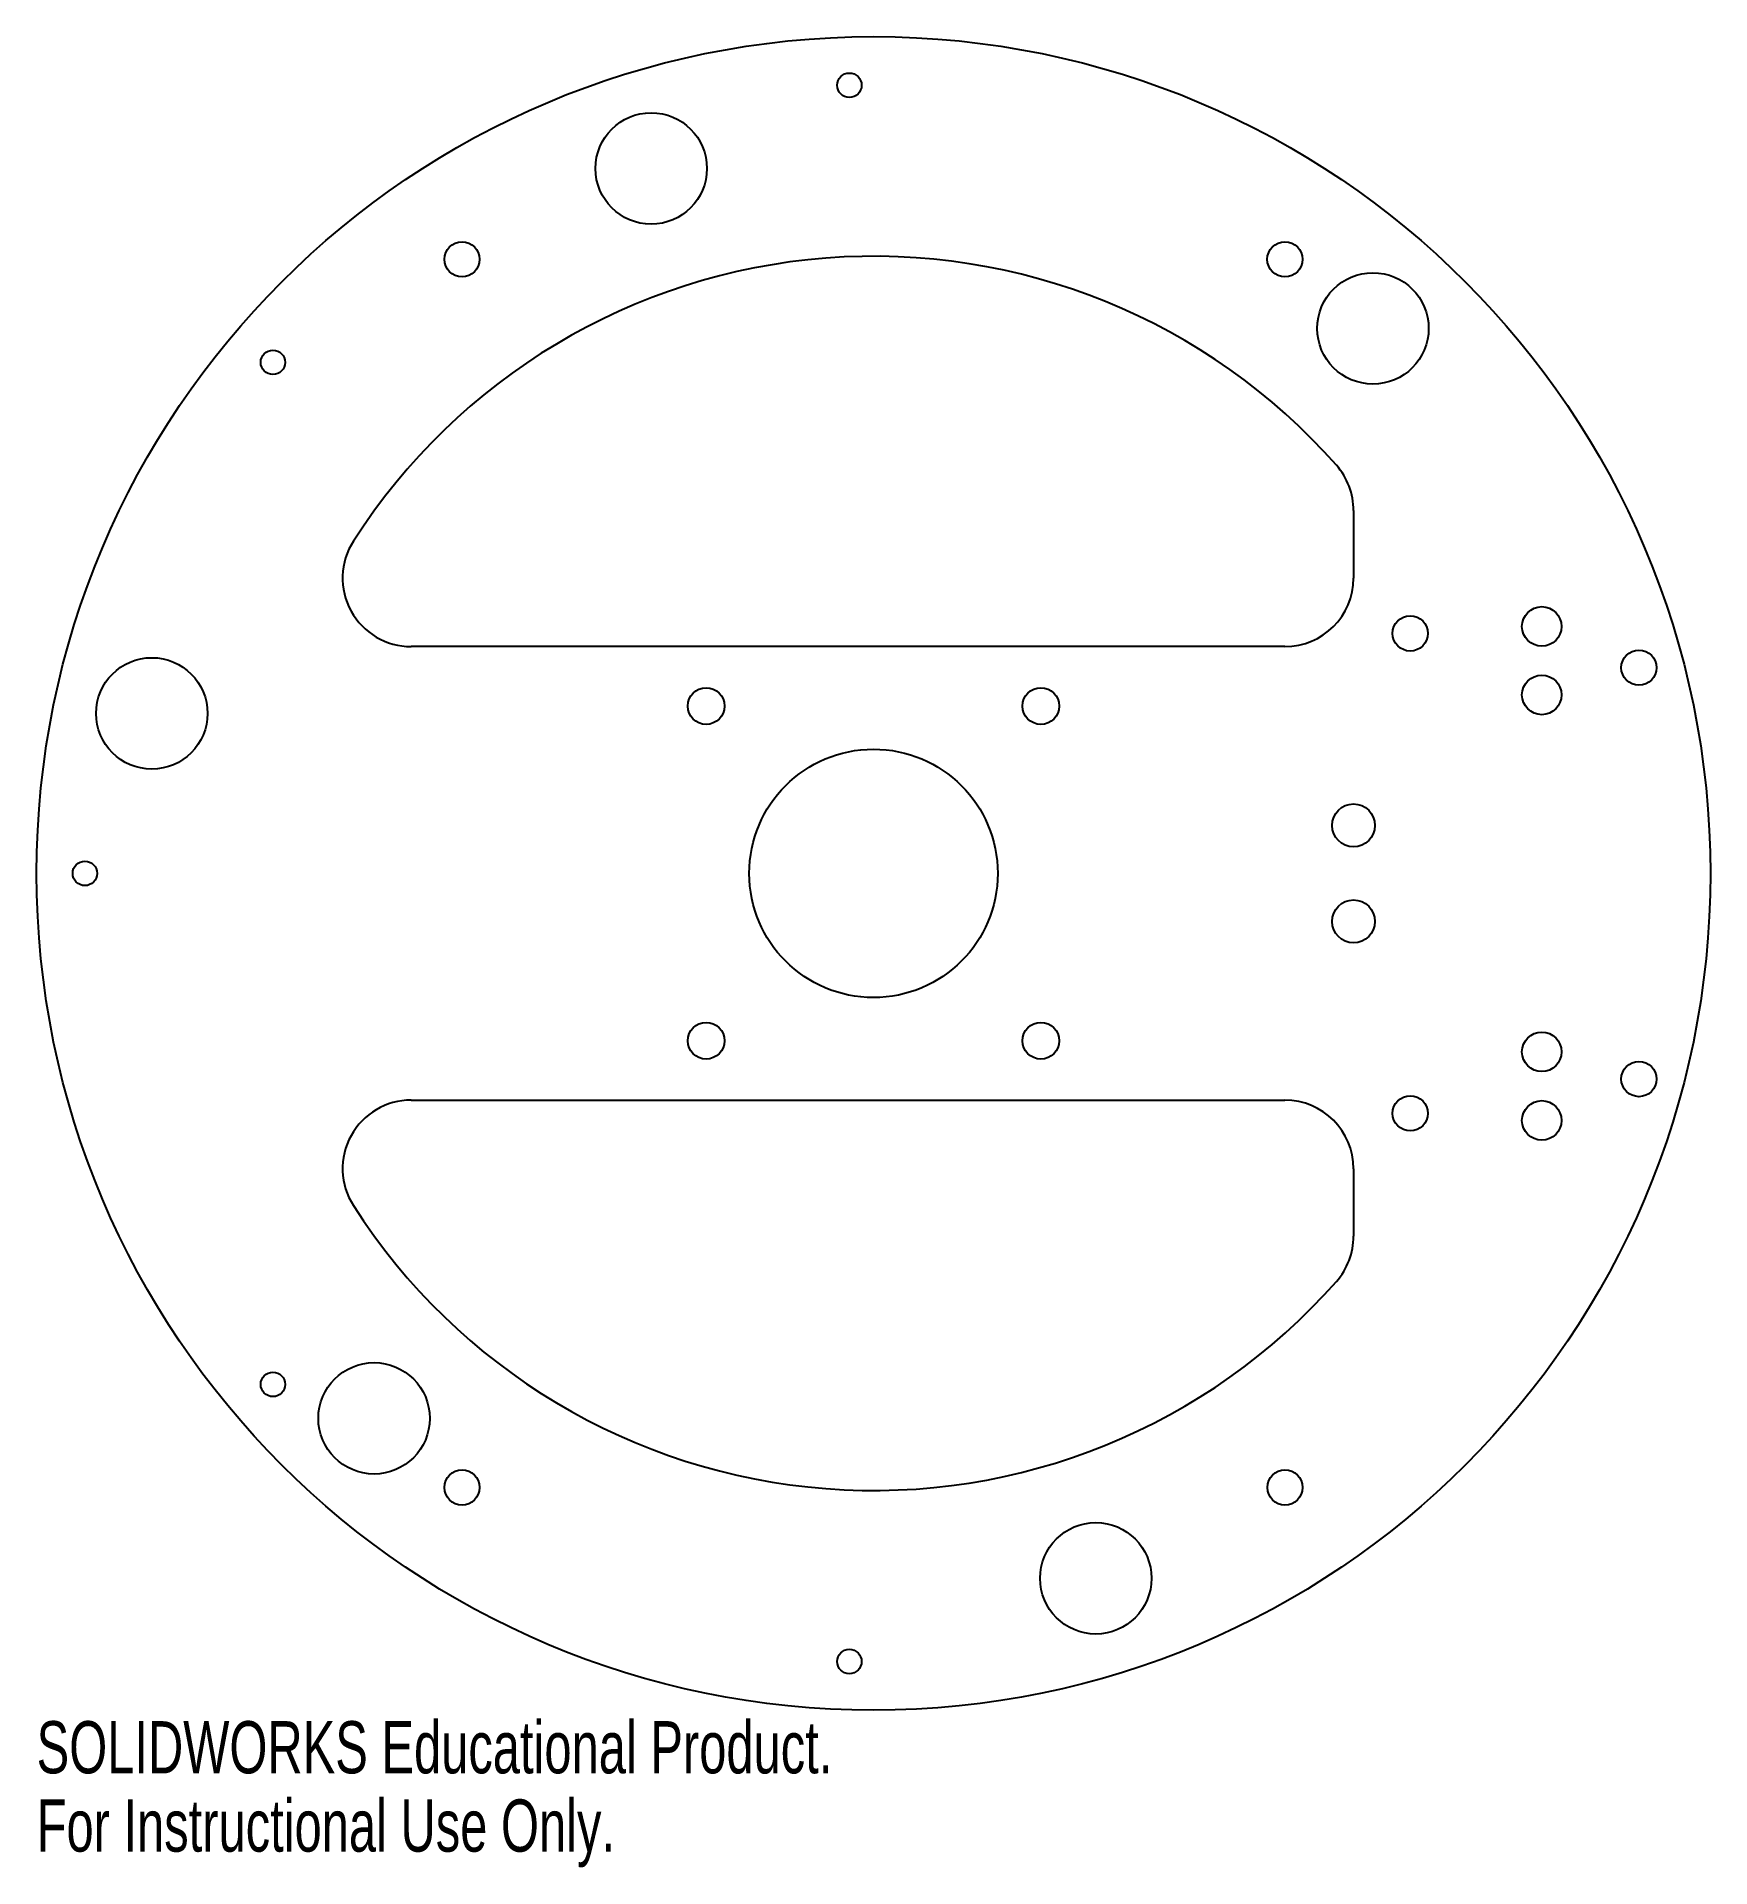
# Model space of a CAD drawing. Header units: inches. Extents: x -3.05 to 3.05, y -3.62 to 3.05.
import ezdxf

# ---------------------------------------------------------------- set-up
doc = ezdxf.new("R2010")
doc.units = ezdxf.units.IN
doc.header["$MEASUREMENT"] = 0
doc.styles.add('SLDTEXTSTYLE0', font='TXT', dxfattribs={"width": 0.7})

msp = doc.modelspace()

# ---------------------------------------------------------------- linework, layer by layer
at = {"color": 7, "linetype": 'Continuous', "lineweight": 25}
for p, q in [((1.75, 1.3229), (1.75, 1.0768)), ((1.5, 0.8268), (-1.6854, 0.8268)), ((-1.6854, -0.8268), (1.5, -0.8268)), ((1.75, -1.0768), (1.75, -1.3229))]:
    msp.add_line(p, q, dxfattribs=at)
for centre, radius in [((0, 0), 3.051), ((-0.0878, 2.8737), 0.0445), ((-0.8104, 2.5703), 0.2031), ((-1.5, 2.239), 0.0642), ((1.5, 2.239), 0.0643), ((1.8207, 1.987), 0.2031), ((-2.1894, 1.8633), 0.0445), ((1.9567, 0.875), 0.0643), ((2.4361, 0.9006), 0.072), ((2.7904, 0.75), 0.0642), ((-2.6311, 0.5833), 0.2031), ((-0.6102, 0.6102), 0.0669), ((0.6102, 0.6102), 0.0669), ((2.4361, 0.6506), 0.072), ((0, 0), 0.4528), ((1.75, 0.175), 0.0781), ((-2.875, 0), 0.0445), ((1.75, -0.175), 0.0781), ((-0.6102, -0.6102), 0.0669), ((0.6102, -0.6102), 0.0669), ((2.4361, -0.6506), 0.072), ((2.7904, -0.75), 0.0642), ((1.9567, -0.875), 0.0642), ((2.4361, -0.9006), 0.072), ((-1.8207, -1.987), 0.2031), ((-2.1894, -1.8633), 0.0445), ((-1.5, -2.239), 0.0642), ((1.5, -2.239), 0.0642), ((0.8104, -2.5703), 0.2031), ((-0.0878, -2.8737), 0.0445)]:
    msp.add_circle(centre, radius, dxfattribs=at)
for centre, radius, start, end in [((0, 0), 2.25, 41.40962, 147.42618), ((1.5, 1.3229), 0.25, 0, 41.40962), ((-1.6854, 1.0768), 0.25, 147.42618, 270), ((1.5, 1.0768), 0.25, 270, 0), ((-1.6854, -1.0768), 0.25, 90, 212.57382), ((1.5, -1.0768), 0.25, 0, 90), ((0, 0), 2.25, 212.57382, 318.59038), ((1.5, -1.3229), 0.25, 318.59038, 0)]:
    msp.add_arc(centre, radius, start, end, dxfattribs=at)

# ---------------------------------------------------------------- texts
at = {"color": 7, "linetype": 'Continuous', "char_height": 0.1903, "attachment_point": 1, "style": 'SLDTEXTSTYLE0'}
for s, insert in [('SOLIDWORKS Educational Product.', (-3.051, -3.0911)), ('For Instructional Use Only.', (-3.051, -3.3766))]:
    msp.add_mtext(s, dxfattribs=dict(at, insert=insert))

doc.saveas('drawing.dxf')
